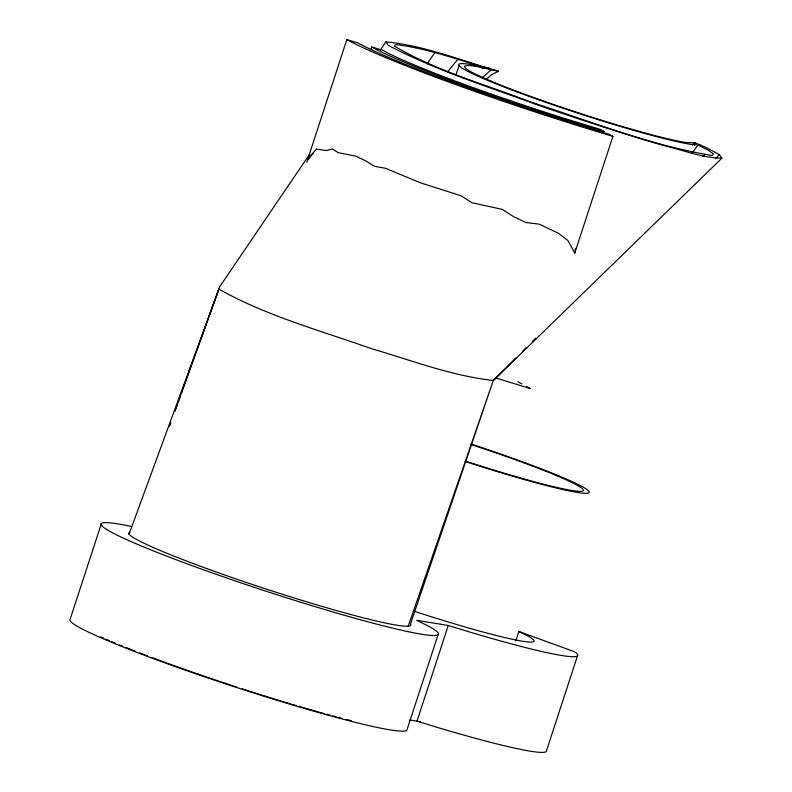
<?xml version="1.0" encoding="UTF-8"?>
<svg xmlns="http://www.w3.org/2000/svg" width="792" height="792" viewBox="0 0 792 792"><rect width="100%" height="100%" fill="white"/><g stroke="black" fill="none" stroke-linecap="round" stroke-linejoin="round"><path stroke-width="1.19" d="M313.394 152.688L307.543 159.885L316.315 149.054L326.334 150.51L332.59 149.005L338.115 152.628L355.846 156.133L365.201 160.637L374.715 166.389L385.447 168.27L420.522 182.833L461.241 195.832L471.804 202.693L502.296 209.395L513.642 216.691L525.769 222.493L539.253 224.156L558.459 233.274L567.904 240.54L574.764 253.034L575.586 248.371M309.731 154.084L219.701 286.724L181.21 393.693M101.425 523.522L70.151 619.225A177.398 12.682 18.1 0 0 228.086 684.684A177.398 12.682 18.1 0 0 406.84 730.293L438.125 634.6M306.781 162.212L346.856 39.6L357.855 42.877A207.989 14.87 18.1 0 0 609.127 134.254L612.909 136.353L574.764 253.034M371.002 49.342L371.755 47.015L383.506 50.52L385.783 51.955A180.457 12.9 18.1 0 0 565.775 118.84L600.316 129.353L604.346 131.601L558.786 117.543A192.694 13.781 18.1 0 1 372.022 47.203L371.755 47.015M455.984 74.834L459.033 65.518M488.753 68.161L488.585 68.686L489.347 68.32L471.141 64.538A128.462 9.187 18.1 0 0 527.264 95.703A128.462 9.187 18.1 0 0 690.624 144.352L698.079 145.025L708.602 150.421L713.394 153.995L712.067 155.499C650.083 145.302 591.079 121.453 531.462 102.287C485.585 84.437 436.877 71.25 394.367 46.094L395.693 44.59C428.522 48.48 459.825 60.469 491.466 69.547L482.249 77.695M515.82 640.837L518.869 631.501L574.23 651.638L576.348 653.034A168.221 12.029 18.1 0 1 469.824 632.075L448.262 625.472L416.988 721.166L438.55 727.769A168.221 12.029 18.1 0 0 546.213 751.578L577.497 655.885M408.207 626.185L493.733 379.21L410.474 624.017A148.342 10.603 18.1 0 1 267.201 589.377A148.342 10.603 18.1 0 1 129.522 532.303M170.706 422.69L169.448 426.185L170.735 422.73M174.893 411.078L219.701 286.724M174.923 411.117L177.022 405.306M178.279 401.821L180.368 396.01M129.066 534.105L218.919 289.139C266.597 316.038 320.285 330.472 371.636 348.757C411.81 360.36 451.579 375.943 493.357 380.457L721.849 158.232L719.403 154.648L705.682 147.352L695.495 142.887L685.397 142.451A122.344 8.752 18.1 0 1 529.818 96.119A122.344 8.752 18.1 0 1 476.368 66.439L498.564 71.28L491.594 74.616L486.209 79.349M694.693 144.976L695.495 142.887M700.583 145.787L700.811 145.213M380.368 50.015L385.912 41.857C424.591 45.58 461.38 60.598 498.564 71.28M427.076 63.855L434.808 52.688M692.683 145.154L694.089 143.233M692.099 152.886L698.079 145.025M447.777 71.725L457.885 59.252M493.357 380.457L515.82 358.014M522.73 351.113L526.185 347.658M532.234 341.619L535.689 338.164M715.909 158.153L719.403 154.648M702.88 156.598L704.652 154.876M482.209 68.755L484.1 67.211M721.849 158.232C701.88 157.806 682.942 150.054 663.686 145.56C622.522 133.531 581.764 120.156 541.203 106.227C489.793 87.308 437.045 70.834 388.357 45.441L385.912 41.857M448.262 625.472L416.75 620.324L429.294 626.571A177.398 12.682 18.1 0 1 246.173 584.605A177.398 12.682 18.1 0 1 131.69 526.522M409.712 719.977L420.552 721.74M495.673 377.893L530.442 388.634L526.67 386.536M518.869 631.501L527.868 635.986A122.344 8.752 18.1 0 1 414.087 611.186M517.849 381.645L521.888 383.882M351.262 720.7A171.28 12.246 18.1 0 1 346.322 719.453M341.916 718.314A171.28 12.246 18.1 0 1 338.501 717.423M336.194 716.809A171.28 12.246 18.1 0 1 332.66 715.869M330.264 715.226A171.28 12.246 18.1 0 1 326.621 714.226M324.166 713.552A171.28 12.246 18.1 0 1 320.443 712.523M319.344 712.216A171.28 12.246 18.1 0 1 298.594 706.256M296.208 705.553A171.28 12.246 18.1 0 1 292.614 704.494M291.416 704.138A171.28 12.246 18.1 0 1 261.518 694.99M260.35 694.624A171.28 12.246 18.1 0 1 242.134 688.812M237.56 687.327A171.28 12.246 18.1 0 1 229.581 684.724M228.442 684.347A171.28 12.246 18.1 0 1 196.931 673.705M195.743 673.289A171.28 12.246 18.1 0 1 168.112 663.498M167.013 663.092A171.28 12.246 18.1 0 1 151.876 657.509M147.401 655.826A171.28 12.246 18.1 0 1 139.838 652.935M135.076 651.093A171.28 12.246 18.1 0 1 125.948 647.49M122.681 646.173A171.28 12.246 18.1 0 1 119.513 644.886M115.226 643.114A171.28 12.246 18.1 0 1 111.623 641.599M109.286 640.609A171.28 12.246 18.1 0 1 105.92 639.154M103.772 638.203A171.28 12.246 18.1 0 1 100.683 636.827M471.24 444.114A128.462 9.187 18.1 0 1 589.238 492.357A128.462 9.187 18.1 0 1 465.33 461.508M470.785 444.431A122.344 8.752 18.1 0 1 583.437 490.426A122.344 8.752 18.1 0 1 465.835 461.211M612.909 136.353A220.216 15.741 18.1 0 1 346.856 39.6"/></g></svg>
